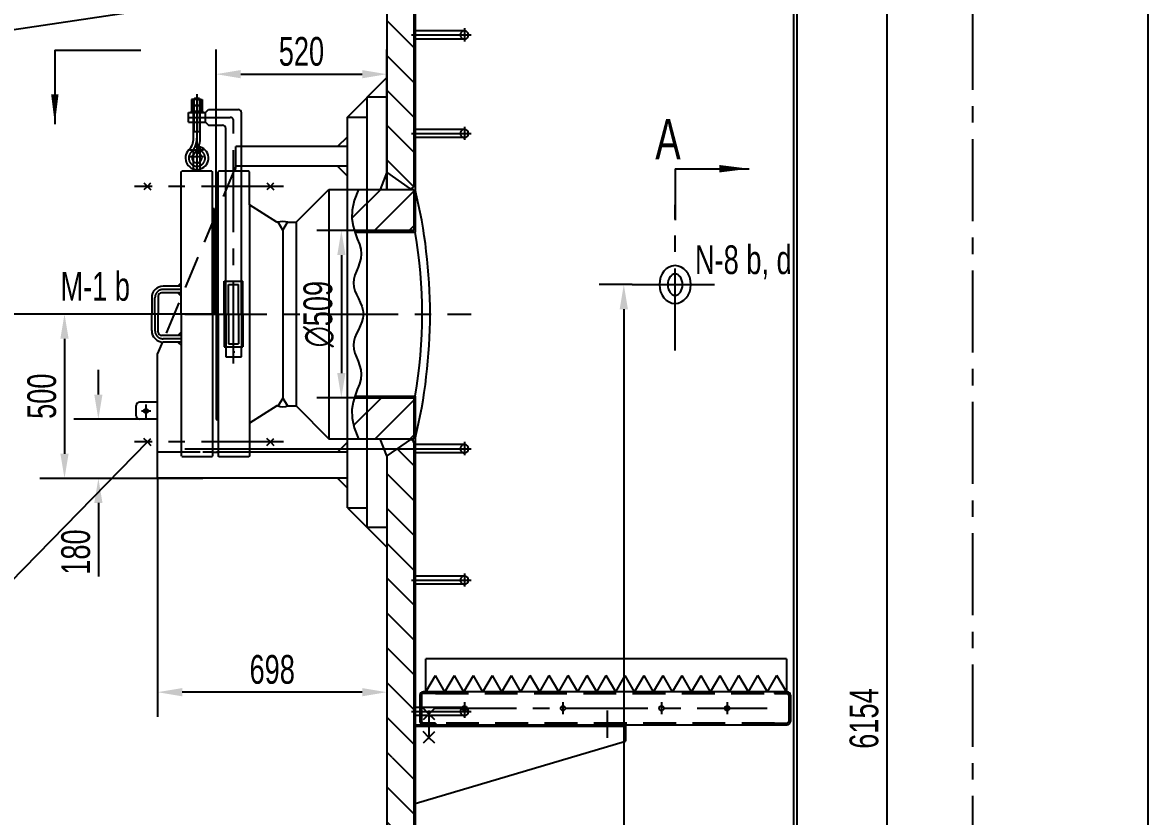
# Model space of a CAD drawing. Extents: x -3 to 21028, y -3 to 29728.
# Drawn here: x 3643 to 7073, y 11946 to 14363 of the extents above; entities that cross this region are included whole.
import ezdxf
from ezdxf.enums import TextEntityAlignment as Align

# ---------------------------------------------------------------- set-up
doc = ezdxf.new("R2010")
doc.units = 0
doc.header["$LTSCALE"] = 200
doc.header["$MEASUREMENT"] = 0
doc.linetypes.add('F', pattern=[0.75, 0.5, -0.25])
doc.linetypes.add('G', pattern=[2, 1.25, -0.25, 0.25, -0.25])
doc.layers.get('0').update_dxf_attribs({"linetype": 'CONTINUOUS'})
doc.layers.get('DEFPOINTS').update_dxf_attribs({"linetype": 'CONTINUOUS'})
for name, color, linetype in [('01', 7, 'CONTINUOUS'), ('02', 1, 'CONTINUOUS'), ('02C', 3, 'CONTINUOUS'), ('04', 2, 'F'), ('05', 4, 'G'), ('08', 1, 'CONTINUOUS'), ('11', 3, 'CONTINUOUS')]:
    doc.layers.add(name, color=color, linetype=linetype)
doc.styles.get("Standard").update_dxf_attribs({"font": 'thenor.shx', "width": 0.707, "bigfont": 'hztxt.shx'})
doc.dimstyles.new('INTE', dxfattribs={"dimscale": 25, "dimtxt": 3.5, "dimasz": 3, "dimexe": 3, "dimexo": 0, "dimgap": 1, "dimtad": 1, "dimdec": 3, "dimdsep": 46, "dimtxsty": 'Standard', "dimcen": 0, "dimclrd": 1, "dimclre": 1, "dimclrt": 3, "dimaunit": 1, "dimadec": 0, "dimazin": 0, "dimtfac": 1, "dimtdec": 4, "dimtofl": 0, "dimtmove": 0, "dimatfit": 0, "dimfxl": 0, "dimtzin": 0, "dimarcsym": 0})
doc.dimstyles.new('INTE$2', dxfattribs={"dimscale": 25, "dimtxt": 3.5, "dimasz": 3, "dimexe": 3, "dimexo": 0, "dimgap": 1, "dimtad": 1, "dimtih": 1, "dimtoh": 1, "dimdec": 3, "dimdsep": 46, "dimtxsty": 'Standard', "dimcen": 0, "dimclrd": 1, "dimclre": 1, "dimclrt": 3, "dimaunit": 1, "dimadec": 3, "dimazin": 0, "dimtfac": 1, "dimtdec": 4, "dimtofl": 0, "dimtmove": 0, "dimatfit": 0, "dimfxl": 0, "dimtzin": 0, "dimarcsym": 0})
pattern_1 = [(135, (0, -289.53), (-53.033, -53.033), [])]

# ---------------------------------------------------------------- blocks, each defined once
blk = doc.blocks.new('*D84')
at = {"color": 1, "linetype": 'ByBlock'}
for p, q in [((4833.8, 14019.1), (4538.2, 14019.1)), ((4613.2, 13944.1), (4613.2, 13585.1)), ((4833.8, 13510.1), (4538.2, 13510.1))]:
    blk.add_line(p, q, dxfattribs=at)
for points in [[(4600.7, 13944.1), (4625.7, 13944.1), (4613.2, 14019.1)], [(4600.7, 13585.1), (4625.7, 13585.1), (4613.2, 13510.1)]]:
    blk.add_solid(points, dxfattribs=at)
at = {"layer": 'DEFPOINTS', "color": 0, "linetype": 'ByBlock'}
for p in [(4833.8, 14019.1), (4613.2, 13510.1), (4833.8, 13510.1)]:
    blk.add_point(p, dxfattribs=at)
at = {"color": 3, "linetype": 'ByBlock', "insert": (4544.5, 13764.6), "char_height": 87.5, "attachment_point": 5, "rotation": 90}
blk.add_mtext('∅509', dxfattribs=at)
blk = doc.blocks.new('*D85')
at = {"color": 1, "linetype": 'ByBlock'}
for p, q in [((4136.5, 13764.6), (3440.3, 13764.6)), ((3515.3, 8979.6), (3515.3, 13689.6))]:
    blk.add_line(p, q, dxfattribs=at)
for points in [[(3502.8, 13689.6), (3527.8, 13689.6), (3515.3, 13764.6)], [(3502.8, 8979.6), (3527.8, 8979.6), (3515.3, 8904.6)]]:
    blk.add_solid(points, dxfattribs=at)
at = {"layer": 'DEFPOINTS', "color": 0, "linetype": 'ByBlock'}
for p in [(3515.3, 13764.6), (4136.5, 13764.6), (4231.8, 8904.6)]:
    blk.add_point(p, dxfattribs=at)
at = {"color": 3, "linetype": 'ByBlock', "insert": (3446.6, 11334.6), "char_height": 87.5, "attachment_point": 5, "rotation": 90}
blk.add_mtext('4860', dxfattribs=at)
blk = doc.blocks.new('*D165')
at = {"color": 1, "linetype": 'ByBlock'}
for p, q in [((4231.8, 13795.6), (4231.8, 14280.6)), ((4751.8, 13854.6), (4751.8, 14280.6)), ((4306.8, 14205.6), (4676.8, 14205.6))]:
    blk.add_line(p, q, dxfattribs=at)
for points in [[(4306.8, 14218.1), (4306.8, 14193.1), (4231.8, 14205.6)], [(4676.8, 14218.1), (4676.8, 14193.1), (4751.8, 14205.6)]]:
    blk.add_solid(points, dxfattribs=at)
at = {"layer": 'DEFPOINTS', "color": 0, "linetype": 'ByBlock'}
for p in [(4751.8, 14205.6), (4751.8, 13854.6), (4231.8, 13795.6)]:
    blk.add_point(p, dxfattribs=at)
at = {"color": 3, "linetype": 'ByBlock', "insert": (4491.8, 14274.4), "char_height": 87.5, "attachment_point": 5}
blk.add_mtext('520', dxfattribs=at)
blk = doc.blocks.new('*D249')
at = {"color": 1, "linetype": 'ByBlock'}
for start, end in [(78.2616, 84.1308), (115.8692, 121.7384)]:
    blk.add_arc((6533.8, 26137.6), 732.5, start, end, dxfattribs=at)
for points in [[(6608.1, 26853.8), (6609.4, 26878.8), (6533.8, 26870.1)], [(6209.4, 26808.2), (6219.1, 26785.2), (6283.3, 26825.9)]]:
    blk.add_solid(points, dxfattribs=at)
at = {"layer": 'DEFPOINTS', "color": 0, "linetype": 'ByBlock'}
for p in [(6533.8, 28297.5), (5947.1, 27749.7), (6364.9, 26850.4), (6533.8, 26137.6), (6533.8, 5882.7)]:
    blk.add_point(p, dxfattribs=at)
at = {"color": 3, "linetype": 'ByBlock', "insert": (6422.7, 26930.4), "char_height": 87.5, "attachment_point": 5}
blk.add_mtext('20°', dxfattribs=at)
blk = doc.blocks.new('*D250')
at = {"color": 1, "linetype": 'ByBlock'}
for start, end in [(100.1385, 110.277), (49.723, 59.8615)]:
    blk.add_arc((6533.8, 26137.6), 424.4, start, end, dxfattribs=at)
for points in [[(6458, 26567.9), (6460.2, 26543), (6533.8, 26562)], [(6741.6, 26493.4), (6752.2, 26516), (6679, 26536.5)]]:
    blk.add_solid(points, dxfattribs=at)
at = {"layer": 'DEFPOINTS', "color": 0, "linetype": 'ByBlock'}
for p in [(6533.8, 28297.5), (7120.6, 27749.7), (6583.1, 26559.2), (6533.8, 26137.6), (6533.8, 5882.7)]:
    blk.add_point(p, dxfattribs=at)
at = {"color": 3, "linetype": 'ByBlock', "insert": (6634.8, 26618.6), "char_height": 87.5, "attachment_point": 5}
blk.add_mtext('20°', dxfattribs=at)
blk = doc.blocks.new('*D345')
at = {"color": 1, "linetype": 'ByBlock'}
for p, q in [((6533.8, 15320.8), (6198.1, 15320.8)), ((6273.1, 15245.8), (6273.1, 9241.8)), ((6533.8, 9166.8), (6198.1, 9166.8))]:
    blk.add_line(p, q, dxfattribs=at)
for points in [[(6260.6, 15245.8), (6285.6, 15245.8), (6273.1, 15320.8)], [(6260.6, 9241.8), (6285.6, 9241.8), (6273.1, 9166.8)]]:
    blk.add_solid(points, dxfattribs=at)
at = {"layer": 'DEFPOINTS', "color": 0, "linetype": 'ByBlock'}
for p in [(6533.8, 15320.8), (6273.1, 9166.8), (6533.8, 9166.8)]:
    blk.add_point(p, dxfattribs=at)
at = {"color": 3, "linetype": 'ByBlock', "insert": (6204.3, 12243.8), "char_height": 87.5, "attachment_point": 5, "rotation": 90}
blk.add_mtext('6154', dxfattribs=at)
blk = doc.blocks.new('*D384')
at = {"color": 1, "linetype": 'ByBlock'}
for p, q in [((4055.9, 13475.1), (3695.6, 13475.1)), ((3770.6, 13400.1), (3770.6, 13050.1)), ((4191.8, 12975.1), (3695.6, 12975.1))]:
    blk.add_line(p, q, dxfattribs=at)
for points in [[(3758.1, 13400.1), (3783.1, 13400.1), (3770.6, 13475.1)], [(3758.1, 13050.1), (3783.1, 13050.1), (3770.6, 12975.1)]]:
    blk.add_solid(points, dxfattribs=at)
at = {"layer": 'DEFPOINTS', "color": 0, "linetype": 'ByBlock'}
for p in [(4055.9, 13475.1), (3770.6, 12975.1), (4191.8, 12975.1)]:
    blk.add_point(p, dxfattribs=at)
at = {"color": 3, "linetype": 'ByBlock', "insert": (3701.8, 13225.1), "char_height": 87.5, "attachment_point": 5, "rotation": 90}
blk.add_mtext('500', dxfattribs=at)
blk = doc.blocks.new('*D429')
at = {"color": 1, "linetype": 'ByBlock'}
for p, q in [((4053.8, 12975.1), (4053.8, 12249)), ((4751.8, 12825.1), (4751.8, 12249)), ((4676.8, 12324), (4128.8, 12324))]:
    blk.add_line(p, q, dxfattribs=at)
for points in [[(4128.8, 12336.5), (4128.8, 12311.5), (4053.8, 12324)], [(4676.8, 12336.5), (4676.8, 12311.5), (4751.8, 12324)]]:
    blk.add_solid(points, dxfattribs=at)
at = {"layer": 'DEFPOINTS', "color": 0, "linetype": 'ByBlock'}
for p in [(4053.8, 12975.1), (4751.8, 12825.1), (4053.8, 12324)]:
    blk.add_point(p, dxfattribs=at)
at = {"color": 3, "linetype": 'ByBlock', "insert": (4402.8, 12392.8), "char_height": 87.5, "attachment_point": 5}
blk.add_mtext('698', dxfattribs=at)
blk = doc.blocks.new('*D430')
at = {"color": 1, "linetype": 'ByBlock'}
for p, q in [((3873.7, 13230.1), (3873.7, 13305.1)), ((3998.8, 13155.1), (3798.7, 13155.1)), ((4053.8, 12975.1), (3798.7, 12975.1)), ((3873.7, 12900.1), (3873.7, 12676.1))]:
    blk.add_line(p, q, dxfattribs=at)
for points in [[(3861.2, 13230.1), (3886.2, 13230.1), (3873.7, 13155.1)], [(3861.2, 12900.1), (3886.2, 12900.1), (3873.7, 12975.1)]]:
    blk.add_solid(points, dxfattribs=at)
at = {"layer": 'DEFPOINTS', "color": 0, "linetype": 'ByBlock'}
for p in [(3998.8, 13155.1), (3873.7, 12975.1), (4053.8, 12975.1)]:
    blk.add_point(p, dxfattribs=at)
at = {"color": 3, "linetype": 'ByBlock', "insert": (3805, 12750.6), "char_height": 87.5, "attachment_point": 5, "rotation": 90}
blk.add_mtext('180', dxfattribs=at)
blk = doc.blocks.new('*D438')
at = {"color": 1, "linetype": 'ByBlock'}
for p, q in [((6834.3, 27965.4), (10524.2, 27965.4)), ((10449.2, 27890.4), (10449.2, 2343.6)), ((9669.4, 2268.6), (10524.2, 2268.6))]:
    blk.add_line(p, q, dxfattribs=at)
for points in [[(10436.7, 27890.4), (10461.7, 27890.4), (10449.2, 27965.4)], [(10436.7, 2343.6), (10461.7, 2343.6), (10449.2, 2268.6)]]:
    blk.add_solid(points, dxfattribs=at)
at = {"layer": 'DEFPOINTS', "color": 0, "linetype": 'ByBlock'}
for p in [(6834.3, 27965.4), (9669.4, 2268.6), (10449.2, 2268.6)]:
    blk.add_point(p, dxfattribs=at)
at = {"color": 3, "linetype": 'ByBlock', "insert": (10380.4, 15117), "char_height": 87.5, "attachment_point": 5, "rotation": 90}
blk.add_mtext('≈25685', dxfattribs=at)

msp = doc.modelspace()

# ---------------------------------------------------------------- hatches: boundary and pattern name
at = {"layer": '02'}
h = msp.add_hatch(dxfattribs=at)
h.set_pattern_fill('ANSI31', color=256, scale=600, style=0)
h.paths.add_polyline_path([(4833.8306, 13854.6112), (4664.9635, 13854.6112), (4651.9034, 13821.1795), (4645.8699, 13791.7318), (4645.3511, 13765.8049), (4648.8348, 13742.9354), (4652.7608, 13729.6112), (4833.8306, 13729.6112)])
h.paths.add_polyline_path([(4833.8306, 13220.6112), (4652.7608, 13220.6112), (4648.8348, 13207.287), (4645.3511, 13184.4176), (4645.8699, 13158.4906), (4651.9034, 13129.0429), (4664.9635, 13095.6112), (4833.8306, 13095.6112)])
at = {"layer": '08'}
h = msp.add_hatch(dxfattribs=at)
h.set_pattern_fill('ANSI31', color=256, scale=600, angle=90, style=0)
h.set_pattern_definition(pattern_1)
h.paths.add_polyline_path([(4833.8306, 14551.6324), (4832.8306, 14552.2098), (4832.8306, 14557.2098), (4825.8306, 14562.1112), (4823.8306, 14562.1112), (4751.8306, 14511.6963), (4751.8306, 14384.8601, 0.07959137), (4833.8306, 14381.8208)])
h.paths.add_polyline_path([(4833.8306, 14381.8208, -0.07959137), (4751.8306, 14384.8601), (4751.8306, 13907.0262), (4823.8306, 13856.6112), (4825.8306, 13856.6112), (4832.8306, 13861.5127), (4832.8306, 13866.5127), (4833.8306, 13867.09)])
h = msp.add_hatch(dxfattribs=at)
h.set_pattern_fill('ANSI31', color=256, scale=600, angle=90, style=0)
h.set_pattern_definition(pattern_1)
h.paths.add_polyline_path([(4833.8306, 13083.1324), (4832.8306, 13083.7098), (4832.8306, 13088.7098), (4825.8306, 13093.6112), (4823.8306, 13093.6112), (4751.8306, 13043.1963), (4751.8306, 12125.1112), (4826.772, 12125.1112), (4833.8306, 12125.1112)])
h = msp.add_hatch(dxfattribs=at)
h.set_pattern_fill('ANSI31', color=256, scale=600, angle=90, style=0)
h.set_pattern_definition(pattern_1)
h.paths.add_polyline_path([(4833.8306, 12125.1112), (4826.772, 12125.1112), (4751.8306, 12125.1112), (4751.8306, 9047.0262), (4823.8306, 8996.6112), (4825.8306, 8996.6112), (4832.8306, 9001.5127), (4832.8306, 9006.5127), (4833.8306, 9007.09)])

# ---------------------------------------------------------------- linework, layer by layer
at = {"color": 1, "linetype": 'ByBlock'}
for p, q in [((5498.7245, 13565.1112), (5397.9001, 13565.1112)), ((5472.9001, 13490.1112), (5472.9001, 8140.1112))]:
    msp.add_line(p, q, dxfattribs=at)
msp.add_solid([(5460.4001, 13490.1112), (5485.4001, 13490.1112), (5472.9001, 13565.1112)], dxfattribs=at)
at = {"layer": '01'}
for p, q in [((5989.8306, 15293.8131), (5989.8306, 9166.8131)), ((5999.8306, 15293.8131), (5999.8306, 9166.8131)), ((7067.8306, 15293.8131), (7067.8306, 9166.8131)), ((4833.8306, 14551.6324), (4833.8306, 13867.09)), ((4837.8306, 14549.323), (4837.8306, 13724.6112)), ((4751.8306, 14511.6963), (4751.8306, 13854.6112)), ((4987.8306, 14337.6112), (4837.8306, 14337.6112)), ((4987.8306, 14312.6112), (4837.8306, 14312.6112)), ((3741.1792, 14278.8168), (3866.1792, 14278.8168)), ((3753.1045, 14278.8168), (3878.1045, 14278.8168)), ((3878.1045, 14278.8168), (4003.1045, 14278.8168)), ((4631.8306, 14075.1112), (4751.8306, 14195.1112)), ((4166.1389, 14131.9692), (4163.6389, 14129.4692)), ((4181.1389, 14131.9692), (4166.1389, 14131.9692)), ((4181.1389, 14131.9692), (4183.6389, 14129.4692)), ((4691.8306, 12825.1112), (4691.8306, 14135.1112)), ((4751.8306, 14135.1112), (4691.8306, 14135.1112)), ((4751.8306, 14135.1112), (4691.8306, 14135.1112)), ((4173.6389, 14128.1112), (4157.1639, 14128.1112)), ((4157.1639, 14128.1112), (4157.1639, 14110.1112)), ((4157.1639, 14110.1112), (4173.6389, 14110.1112)), ((4173.6389, 14110.1112), (4157.1639, 14110.1112)), ((4157.1639, 14110.1112), (4157.1639, 14092.1112)), ((4163.6389, 14127.8391), (4163.6389, 14129.4692)), ((4163.6389, 14129.4692), (4183.6389, 14129.4692)), ((4163.6389, 14128.1112), (4163.6389, 14110.1112)), ((4163.6389, 14010.5471), (4163.6389, 14127.8391)), ((4163.6389, 14110.1112), (4163.6389, 14092.1112)), ((4173.6389, 14128.1112), (4190.1139, 14128.1112)), ((4190.1139, 14110.1112), (4173.6389, 14110.1112)), ((4173.6389, 14110.1112), (4190.1139, 14110.1112)), ((4183.6389, 14127.8391), (4183.6389, 14129.4692)), ((4183.6389, 14128.1112), (4183.6389, 14110.1112)), ((4183.6389, 14010.5471), (4183.6389, 14127.8391)), ((4183.6389, 14110.1112), (4183.6389, 14092.1112)), ((4190.1139, 14128.1112), (4190.1139, 14110.1112)), ((4190.1139, 14110.1112), (4190.1139, 14092.1112)), ((4199.6389, 14089.1112), (4208.6389, 14098.1112)), ((4208.6389, 14098.1112), (4299.2283, 14098.1112)), ((4147.6389, 14089.1112), (4199.6389, 14089.1112)), ((4147.6389, 14059.1112), (4147.6389, 14089.1112)), ((4173.6389, 14092.1112), (4155.1389, 14092.1112)), ((4155.1389, 14092.1112), (4155.1389, 14089.1112)), ((4157.1639, 14092.1112), (4173.6389, 14092.1112)), ((4173.6389, 14092.1112), (4192.1389, 14092.1112)), ((4190.1139, 14092.1112), (4173.6389, 14092.1112)), ((4192.1389, 14092.1112), (4192.1389, 14089.1112)), ((4199.6389, 14059.1112), (4199.6389, 14089.1112)), ((4309.2283, 13575.1112), (4309.2283, 14088.1112)), ((4631.8306, 14075.1112), (4691.8306, 14075.1112)), ((4631.8306, 12885.1112), (4631.8306, 14075.1112)), ((4147.6389, 14059.1112), (4199.6389, 14059.1112)), ((4183.6389, 14030.3391), (4163.6389, 14030.3391)), ((4199.6389, 14059.1112), (4208.6389, 14050.1112)), ((4208.6389, 14050.1112), (4251.2283, 14050.1112)), ((4261.2283, 13575.1112), (4261.2283, 14040.1112)), ((4987.8306, 14037.6112), (4837.8306, 14037.6112)), ((4601.8306, 13985.1112), (4631.8306, 14015.1112)), ((4987.8306, 14012.6112), (4837.8306, 14012.6112)), ((4163.6389, 13939.1588), (4163.6389, 13961.5573)), ((4176.2929, 13965.1024), (4184.757, 13983.5263)), ((4183.6389, 13939.1588), (4183.6389, 13961.5573)), ((4631.8306, 13985.1112), (4309.2283, 13985.1112)), ((4125.9306, 13908.1112), (4127.9306, 13910.1112)), ((4125.9306, 13475.1112), (4125.9306, 13908.1112)), ((4218.9306, 13910.1112), (4127.9306, 13910.1112)), ((4163.6389, 13910.1112), (4163.6389, 13916.7981)), ((4163.6389, 13910.1112), (4163.6389, 13916.7981)), ((4183.6389, 13910.1112), (4183.6389, 13916.7981)), ((4218.9306, 13910.1112), (4220.9306, 13908.1112)), ((4220.9306, 13475.1112), (4220.9306, 13908.1112)), ((4240.2306, 13910.1112), (4238.2306, 13908.1112)), ((4238.2306, 13475.1112), (4238.2306, 13908.1112)), ((4238.2306, 13475.1112), (4238.2306, 13908.1112)), ((4331.2306, 13910.1112), (4240.2306, 13910.1112)), ((4261.2283, 13910.1112), (4256.6223, 13910.1112)), ((4291.8306, 13925.1112), (4289.1991, 13910.1112)), ((4631.8306, 13925.1112), (4309.2283, 13925.1112)), ((4331.2306, 13910.1112), (4309.2283, 13910.1112)), ((4333.2306, 13908.1112), (4331.2306, 13910.1112)), ((4333.2306, 13807.6112), (4333.2306, 13908.1112)), ((4601.8306, 13925.1112), (4631.8306, 13895.1112)), ((4751.8306, 13907.0262), (4731.8306, 13854.6112)), ((4823.8306, 13856.6112), (4751.8306, 13907.0262)), ((5629.1651, 13917.7201), (5629.1651, 13886.1953)), ((5629.1651, 13917.7201), (5629.1651, 13792.7201)), ((4012.4864, 13874.7178), (4033.6996, 13853.5046)), ((4023.093, 13864.1112), (4012.4864, 13853.5046)), ((4023.093, 13864.1112), (4033.6996, 13874.7178)), ((4386.9136, 13874.7178), (4408.1268, 13853.5046)), ((4397.5202, 13864.1112), (4386.9136, 13853.5046)), ((4397.5202, 13864.1112), (4408.1268, 13874.7178)), ((4825.8306, 13856.6112), (4832.8306, 13861.5127)), ((4832.8306, 13866.5127), (4837.8306, 13869.3994)), ((4832.8306, 13866.5127), (4832.8306, 13861.5127)), ((5629.1651, 13886.1953), (5629.1651, 13761.1953)), ((4475.2306, 13754.6112), (4575.2306, 13854.6112)), ((4575.2306, 13854.6112), (4833.8306, 13854.6112)), ((4575.2306, 13854.6112), (4575.2306, 13095.6112)), ((4823.8306, 13856.6112), (4823.8306, 13854.6112)), ((4825.8306, 13856.6112), (4825.8306, 13854.6112)), ((4833.8306, 13854.6112), (4833.8306, 13729.6112)), ((4227.3306, 13795.6112), (4220.9306, 13795.6112)), ((4227.3306, 13475.1112), (4227.3306, 13795.6112)), ((4238.2306, 13795.6112), (4231.8306, 13795.6112)), ((4231.8306, 13795.6112), (4238.2306, 13795.6112)), ((4231.8306, 13475.1112), (4231.8306, 13795.6112)), ((4417.2306, 13754.6112), (4333.2306, 13807.6112)), ((4333.2306, 13807.6112), (4333.2306, 13142.6112)), ((4421.3742, 13754.6112), (4417.2306, 13754.6112)), ((4435.2306, 13730.6112), (4421.3742, 13754.6112)), ((4435.2306, 13730.6112), (4449.087, 13754.6112)), ((4449.087, 13754.6112), (4475.2306, 13754.6112)), ((4475.2306, 13754.6112), (4475.2306, 13195.6112)), ((4231.8306, 13729.6112), (4238.2306, 13724.6112)), ((4435.2306, 13730.6112), (4435.2306, 13219.6112)), ((4652.7608, 13729.6112), (4833.8306, 13729.6112)), ((4654.2341, 13724.6112), (4837.8306, 13724.6112)), ((4125.78, 13560.1112), (4070.9306, 13560.1112)), ((4115.78, 13560.1112), (4125.78, 13570.1112)), ((4256.7283, 13575.1112), (4313.7283, 13575.1112)), ((4256.7283, 13475.1112), (4256.7283, 13575.1112)), ((4313.7283, 13475.1112), (4313.7283, 13575.1112)), ((4035.9306, 13525.1112), (4035.9306, 13475.1112)), ((4055.9306, 13530.1112), (4055.9306, 13475.1112)), ((4125.78, 13540.1112), (4065.9306, 13540.1112)), ((4115.78, 13540.1112), (4125.78, 13530.1112)), ((4035.9306, 13425.1112), (4035.9306, 13475.1112)), ((4055.9306, 13420.1112), (4055.9306, 13475.1112)), ((4125.9306, 13475.1112), (4125.9306, 13042.1112)), ((4220.9306, 13475.1112), (4220.9306, 13042.1112)), ((4231.8306, 13475.1112), (4231.8306, 13154.6112)), ((4238.2306, 13475.1112), (4238.2306, 13042.1112)), ((4256.7283, 13475.1112), (4256.7283, 13375.1112)), ((4313.7283, 13475.1112), (4313.7283, 13375.1112)), ((4115.78, 13410.1112), (4125.78, 13420.1112)), ((4068.4805, 13390.1971), (4053.8306, 13355.1112)), ((4125.78, 13410.1112), (4065.9306, 13410.1112)), ((4125.78, 13390.1112), (4070.9306, 13390.1112)), ((4115.78, 13390.1112), (4125.78, 13380.1112)), ((4053.8306, 13055.1112), (4053.8306, 13355.1112)), ((4256.7283, 13375.1112), (4313.7283, 13375.1112)), ((4261.2283, 13375.1112), (4261.2283, 13345.1112)), ((4261.2283, 13345.1112), (4309.2283, 13345.1112)), ((4309.2283, 13345.1112), (4309.2283, 13375.1112)), ((4053.8306, 13207.1366), (3998.8306, 13207.1366)), ((4231.8306, 13220.6112), (4238.2306, 13225.6112)), ((4435.2306, 13219.6112), (4421.3742, 13195.6112)), ((4435.2306, 13219.6112), (4449.087, 13195.6112)), ((4652.7608, 13220.6112), (4833.8306, 13220.6112)), ((4654.2341, 13225.6112), (4837.8306, 13225.6112)), ((4833.8306, 13225.6112), (4833.8306, 13095.6112)), ((4837.8306, 13225.6112), (4837.8306, 8864.6112)), ((3988.8306, 13165.1112), (3988.8306, 13197.1366)), ((4417.2306, 13195.6112), (4333.2306, 13142.6112)), ((4421.3742, 13195.6112), (4417.2306, 13195.6112)), ((4421.3742, 13195.6112), (4417.2306, 13195.6112)), ((4449.087, 13195.6112), (4475.2306, 13195.6112)), ((4475.2306, 13195.6112), (4575.2306, 13095.6112)), ((4053.8306, 13155.1112), (3998.8306, 13155.1112)), ((4231.8306, 13154.6112), (4238.2306, 13154.6112)), ((4333.2306, 13142.6112), (4333.2306, 13042.1112)), ((4012.4864, 13075.5046), (4033.6996, 13096.7178)), ((4023.093, 13086.1112), (4012.4864, 13096.7178)), ((4023.093, 13086.1112), (4033.6996, 13075.5046)), ((4397.5202, 13086.1112), (4386.9136, 13096.7178)), ((4386.9136, 13075.5046), (4408.1268, 13096.7178)), ((4397.5202, 13086.1112), (4408.1268, 13075.5046)), ((4575.2306, 13095.6112), (4833.8306, 13095.6112)), ((4601.8306, 13055.1112), (4631.8306, 13085.1112)), ((4751.8306, 13043.1963), (4731.8306, 13095.6112)), ((4823.8306, 13093.6112), (4751.8306, 13043.1963)), ((4823.8306, 13093.6112), (4823.8306, 13095.6112)), ((4825.8306, 13093.6112), (4825.8306, 13095.6112)), ((4825.8306, 13093.6112), (4832.8306, 13088.7098)), ((4832.8306, 13083.7098), (4832.8306, 13088.7098)), ((4832.8306, 13083.7098), (4837.8306, 13080.823)), ((4833.8306, 13083.1324), (4833.8306, 9007.09)), ((4987.8306, 13077.6112), (4837.8306, 13077.6112)), ((4053.8306, 12975.1112), (4053.8306, 13055.1112)), ((4125.9306, 13055.1112), (4053.8306, 13055.1112)), ((4218.9306, 13040.1112), (4127.9306, 13040.1112)), ((4218.9306, 13040.1112), (4220.9306, 13042.1112)), ((4220.9306, 13055.1112), (4238.2306, 13055.1112)), ((4240.2306, 13040.1112), (4238.2306, 13042.1112)), ((4331.2306, 13040.1112), (4240.2306, 13040.1112)), ((4333.2306, 13042.1112), (4331.2306, 13040.1112)), ((4631.8306, 13055.1112), (4333.2306, 13055.1112)), ((4751.8306, 13043.1963), (4751.8306, 9047.0262)), ((4987.8306, 13052.6112), (4837.8306, 13052.6112)), ((4631.8306, 12975.1112), (4053.8306, 12975.1112)), ((4601.8306, 12975.1112), (4631.8306, 12945.1112)), ((4631.8306, 12885.1112), (4691.8306, 12885.1112)), ((4631.8306, 12885.1112), (4751.8306, 12765.1112)), ((4751.8306, 12825.1112), (4691.8306, 12825.1112)), ((4751.8306, 12825.1112), (4691.8306, 12825.1112)), ((4987.8306, 12677.6112), (4837.8306, 12677.6112)), ((4987.8306, 12652.6112), (4837.8306, 12652.6112)), ((5967.7938, 12425.1112), (4870.828, 12425.1112)), ((4870.828, 12325.1112), (4870.828, 12425.1112)), ((5967.7938, 12425.1112), (5967.7938, 12325.1112)), ((4870.828, 12325.1112), (4899.6955, 12375.1112)), ((4928.563, 12325.1112), (4899.6955, 12375.1112)), ((4928.563, 12325.1112), (4957.4305, 12375.1112)), ((4986.298, 12325.1112), (4957.4305, 12375.1112)), ((4986.298, 12325.1112), (5015.1655, 12375.1112)), ((5044.0331, 12325.1112), (5015.1655, 12375.1112)), ((5044.0331, 12325.1112), (5072.9006, 12375.1112)), ((5101.7681, 12325.1112), (5072.9006, 12375.1112)), ((5101.7681, 12325.1112), (5130.6356, 12375.1112)), ((5159.5031, 12325.1112), (5130.6356, 12375.1112)), ((5159.5031, 12325.1112), (5188.3706, 12375.1112)), ((5217.2381, 12325.1112), (5188.3706, 12375.1112)), ((5217.2381, 12325.1112), (5246.1056, 12375.1112)), ((5274.9732, 12325.1112), (5246.1056, 12375.1112)), ((5274.9732, 12325.1112), (5303.8407, 12375.1112)), ((5332.7082, 12325.1112), (5303.8407, 12375.1112)), ((5332.7082, 12325.1112), (5361.5757, 12375.1112)), ((5390.4432, 12325.1112), (5361.5757, 12375.1112)), ((5390.4432, 12325.1112), (5419.3107, 12375.1112)), ((5448.1782, 12325.1112), (5419.3107, 12375.1112)), ((5448.1782, 12325.1112), (5477.0458, 12375.1112)), ((5505.9133, 12325.1112), (5477.0458, 12375.1112)), ((5505.9133, 12325.1112), (5534.7808, 12375.1112)), ((5563.6483, 12325.1112), (5534.7808, 12375.1112)), ((5563.6483, 12325.1112), (5592.5158, 12375.1112)), ((5621.3833, 12325.1112), (5592.5158, 12375.1112)), ((5621.3833, 12325.1112), (5650.2508, 12375.1112)), ((5679.1184, 12325.1112), (5650.2508, 12375.1112)), ((5679.1184, 12325.1112), (5707.9859, 12375.1112)), ((5736.8534, 12325.1112), (5707.9859, 12375.1112)), ((5736.8534, 12325.1112), (5765.7209, 12375.1112)), ((5794.5884, 12325.1112), (5765.7209, 12375.1112)), ((5794.5884, 12325.1112), (5823.4559, 12375.1112)), ((5852.3234, 12325.1112), (5823.4559, 12375.1112)), ((5852.3234, 12325.1112), (5881.1909, 12375.1112)), ((5910.0585, 12325.1112), (5881.1909, 12375.1112)), ((5910.0585, 12325.1112), (5938.926, 12375.1112)), ((5967.7935, 12325.1112), (5938.926, 12375.1112)), ((4851.8306, 12315.1112), (4851.8306, 12235.1112)), ((4856.8306, 12315.1112), (4856.8306, 12235.1112)), ((5969.8309, 12325.1112), (4861.8306, 12325.1112)), ((4899.8306, 12320.1112), (4861.8306, 12320.1112)), ((4899.8306, 12325.1112), (4899.8306, 12320.1112)), ((5931.8306, 12325.1112), (5931.8306, 12320.1112)), ((5931.8306, 12320.1112), (5969.8306, 12320.1112)), ((5974.8306, 12315.1112), (5974.8306, 12235.1112)), ((5979.8306, 12315.1112), (5979.8306, 12235.1112)), ((4987.8306, 12277.6112), (4837.8306, 12277.6112)), ((4987.8306, 12252.6112), (4837.8306, 12252.6112)), ((4879.8306, 12257.4563), (4862.153, 12275.134)), ((4879.8306, 12257.4563), (4862.153, 12239.7787)), ((4879.8306, 12257.4563), (4897.5083, 12275.134)), ((4897.5083, 12239.7787), (4879.8306, 12257.4563)), ((4837.8306, 12225.1112), (5969.8309, 12225.1112)), ((4837.8306, 12220.1112), (5477.8306, 12220.1112)), ((4899.8306, 12230.1112), (4861.8306, 12230.1112)), ((4899.8306, 12230.1112), (4899.8306, 12225.1112)), ((5477.8306, 12225.1112), (5477.8306, 12175.1112)), ((5931.8306, 12230.1112), (5969.8306, 12230.1112)), ((5931.8306, 12230.1112), (5931.8306, 12225.1112)), ((4879.8306, 12186.157), (4862.153, 12203.8347)), ((4879.8306, 12186.157), (4862.153, 12168.4793)), ((4879.8306, 12186.157), (4897.5083, 12203.8347)), ((4897.5083, 12168.4793), (4879.8306, 12186.157)), ((4837.8306, 11985.1112), (5477.8306, 12175.1112))]:
    msp.add_line(p, q, dxfattribs=at)
at = {"layer": '01', "ltscale": 1.5}
for p, q in [((4823.8306, 13856.6112), (4825.8306, 13856.6112)), ((4823.8306, 13093.6112), (4825.8306, 13093.6112))]:
    msp.add_line(p, q, dxfattribs=at)
at = {"layer": '01'}
for centre, radius in [((4018.8306, 13180.1112), 6), ((4987.8306, 12275.1112), 7), ((5287.8306, 12275.1112), 7), ((5587.8306, 12275.1112), 7), ((5787.8306, 12275.1112), 7)]:
    msp.add_circle(centre, radius, dxfattribs=at)
for centre, radius, start, end in [((4987.8306, 14325.1112), 12.5, 270, 90), ((4299.2283, 14088.1112), 10, 0, 90), ((4251.2283, 14040.1112), 10, 0, 90), ((4987.8306, 14025.1112), 12.5, 270, 90), ((4113.6389, 14010.5471), 50, 314.9008722, 0), ((4113.6389, 14010.5471), 70, 314.9008722, 0), ((4173.6389, 13950.3391), 35, 134.9008722, 81.5304087), ((4173.6389, 13950.3391), 15, 134.9008722, 79.8089969), ((3274.5466, 13475.1112), 1608.6881, 346.3549353, 13.6450647), ((4435.2189, 13708.896), 48.1578, 71.6733371, 108.5502048), ((3407.9029, 13475.1112), 1451.5315, 350.1024241, 9.8975759), ((4070.9306, 13525.1112), 35, 90, 180), ((4065.9306, 13530.1112), 10, 90, 180), ((4070.9306, 13425.1112), 35, 180, 270), ((4065.9306, 13420.1112), 10, 180, 270), ((3998.8306, 13197.1366), 10, 90, 180), ((4435.2189, 13241.3264), 48.1578, 251.4497952, 288.3266629), ((3998.8306, 13165.1112), 10, 180, 270), ((4987.8306, 13065.1112), 12.5, 270, 90), ((4987.8306, 12665.1112), 12.5, 270, 90), ((4861.8306, 12315.1112), 10, 90, 180), ((4861.8306, 12315.1112), 5, 90, 180), ((5969.8306, 12315.1112), 10, 0, 90), ((5969.8306, 12315.1112), 5, 0, 90), ((4987.8306, 12265.1112), 12.5, 270, 90), ((4861.8306, 12235.1112), 10, 180, 270), ((4861.8306, 12235.1112), 5, 180, 270), ((5969.8306, 12235.1112), 5, 270, 0), ((5969.8306, 12235.1112), 10, 270, 0)]:
    msp.add_arc(centre, radius, start, end, dxfattribs=at)
at = {"layer": '01', "extrusion": (0, 0, -1)}
for major_axis, ratio in [((0, 57.5), 0.834782609), ((0, 32.5), 0.692307692)]:
    msp.add_ellipse((5629.1651, 13565.1112), major_axis=major_axis, ratio=ratio, dxfattribs=at)
at = {"layer": '02'}
for p, q in [((4920.9064, 14535.2293), (2132.5053, 14119.9493)), ((3741.1792, 14278.8168), (3741.1792, 14053.8168)), ((4165.1389, 14030.3391), (4165.1389, 14130.9692)), ((4182.1389, 14030.3391), (4182.1389, 14130.9692)), ((5629.1651, 13917.7201), (5854.1651, 13917.7201)), ((4023.093, 13086.1112), (3386.86, 12435.5702)), ((4136.472, 13065.1112), (5008.1487, 13065.1112))]:
    msp.add_line(p, q, dxfattribs=at)
for points in [[(3741.1792, 14053.8168, 0, 22.5, 0), (3741.1792, 14143.8168, 0, 0, 0)], [(5854.1651, 13917.7201, 0, 22.5, 0), (5764.1651, 13917.7201, 0, 0, 0)]]:
    msp.add_lwpolyline(points, format="xyseb", dxfattribs=at)
at = {"layer": '02C'}
msp.add_lwpolyline([(4664.9635, 13854.6112), (4651.9034, 13821.1795), (4645.8699, 13791.7318), (4645.3511, 13765.8049), (4648.8348, 13742.9354), (4654.8089, 13722.6602), (4661.7615, 13704.516), (4668.1804, 13688.0395), (4672.5535, 13672.7675), (4673.7543, 13658.2984), (4672.1977, 13644.4779), (4668.6844, 13631.2133), (4664.0148, 13618.412), (4658.9894, 13605.9813), (4654.4087, 13593.8285), (4651.0732, 13581.861), (4649.7835, 13569.9862), (4651.088, 13558.1268), (4654.5273, 13546.2675), (4659.3896, 13534.4081), (4664.9635, 13522.5487), (4670.5374, 13510.6893), (4675.3998, 13498.83), (4678.839, 13486.9706), (4680.1435, 13475.1112), (4678.839, 13463.2518), (4675.3998, 13451.3925), (4670.5374, 13439.5331), (4664.9635, 13427.6737), (4659.3896, 13415.8143), (4654.5273, 13403.955), (4651.088, 13392.0956), (4649.7835, 13380.2362), (4651.0732, 13368.3614), (4654.4087, 13356.3939), (4658.9894, 13344.2412), (4664.0148, 13331.8104), (4668.6844, 13319.0091), (4672.1977, 13305.7445), (4673.7543, 13291.924), (4672.5535, 13277.455), (4668.1804, 13262.1829), (4661.7615, 13245.7064), (4654.8089, 13227.5622), (4648.8348, 13207.287), (4645.3511, 13184.4176), (4645.8699, 13158.4906), (4651.9034, 13129.0429), (4664.9635, 13095.6112)], dxfattribs=at)
at = {"layer": '04'}
for p, q in [((4163.6389, 13961.5573), (4163.6389, 13975.1112)), ((4183.6389, 13961.5573), (4183.6389, 13975.1112)), ((4291.8306, 13925.1112), (4291.8306, 13985.1112)), ((4309.2283, 13985.1112), (4291.8306, 13985.1112)), ((4163.6389, 13916.7981), (4163.6389, 13939.1588)), ((4183.6389, 13916.7981), (4183.6389, 13939.1588)), ((4291.8306, 13925.1112), (4068.1266, 13389.3494)), ((4309.2283, 13925.1112), (4291.8306, 13925.1112)), ((4261.2283, 13475.1112), (4261.2283, 13575.1112)), ((4270.2283, 13475.1112), (4270.2283, 13565.1112)), ((4270.2283, 13565.1112), (4300.2283, 13565.1112)), ((4300.2283, 13475.1112), (4300.2283, 13565.1112)), ((4309.2283, 13475.1112), (4309.2283, 13575.1112)), ((4261.2283, 13475.1112), (4261.2283, 13375.1112)), ((4270.2283, 13475.1112), (4270.2283, 13385.1112)), ((4300.2283, 13475.1112), (4300.2283, 13385.1112)), ((4309.2283, 13475.1112), (4309.2283, 13375.1112)), ((4270.2283, 13385.1112), (4300.2283, 13385.1112)), ((4333.2306, 13055.1112), (4125.9306, 13055.1112)), ((4220.9306, 13055.1112), (4191.8306, 13055.1112)), ((4333.2306, 13055.1112), (4238.2306, 13055.1112)), ((4899.8306, 12320.1112), (5931.8306, 12320.1112)), ((5931.8306, 12230.1112), (4899.8306, 12230.1112))]:
    msp.add_line(p, q, dxfattribs=at)
for centre, radius, start, end in [((4987.8306, 14325.1112), 12.5, 90, 270), ((4987.8306, 14025.1112), 12.5, 90, 270), ((4173.6389, 13975.1112), 10, 0, 180), ((4987.8306, 13065.1112), 12.5, 90, 270), ((4987.8306, 12665.1112), 12.5, 90, 270), ((4987.8306, 12265.1112), 12.5, 90, 270)]:
    msp.add_arc(centre, radius, start, end, dxfattribs=at)
at = {"layer": '05'}
for p, q in [((6533.8306, 28008.008), (6533.8306, 9591.5466)), ((4987.8306, 14345.7704), (4987.8306, 14305.4627)), ((4826.772, 14325.1112), (5008.1487, 14325.1112)), ((4173.6389, 14145.0004), (4173.6389, 13910.1112)), ((4147.6389, 14074.1112), (4275.2283, 14074.1112)), ((4285.2283, 13324.5379), (4285.2283, 14064.1112)), ((4987.8306, 14045.7704), (4987.8306, 14005.4627)), ((4826.772, 14025.1112), (5008.1487, 14025.1112)), ((4151.4356, 13975.1112), (4193.6361, 13975.1112)), ((4151.4356, 13955.1112), (4193.6361, 13955.1112)), ((4437.1942, 13864.1112), (3983.5964, 13864.1112)), ((5629.1651, 13364.2519), (5629.1651, 13807.383)), ((4076.3646, 13550.1112), (4070.9306, 13550.1112)), ((4125.78, 13550.1112), (4070.9306, 13550.1112)), ((5498.7245, 13565.1112), (5767.7062, 13565.1112)), ((4045.9306, 13475.1112), (4045.9306, 13525.1112)), ((4239.6345, 13475.1112), (4045.9306, 13475.1112)), ((4045.9306, 13475.1112), (4045.9306, 13425.1112)), ((4136.472, 13475.1112), (5008.1487, 13475.1112)), ((4125.78, 13400.1112), (4070.9306, 13400.1112)), ((4076.3646, 13400.1112), (4070.9306, 13400.1112)), ((4281.5304, 13360.1112), (4288.6559, 13360.1112)), ((4033.4331, 13180.1112), (4005.2486, 13180.1112)), ((4018.8306, 13159.3497), (4018.8306, 13199.491)), ((4437.1942, 13086.1112), (3983.5964, 13086.1112)), ((4987.8306, 13085.7704), (4987.8306, 13045.4627)), ((4826.772, 13065.1112), (5008.1487, 13065.1112)), ((4826.772, 12665.1112), (5008.1487, 12665.1112)), ((4987.8306, 12685.7704), (4987.8306, 12645.4627)), ((4987.8306, 12293.4935), (4987.8306, 12256.639)), ((4987.8306, 12285.7704), (4987.8306, 12245.4627)), ((5287.8306, 12293.4935), (5287.8306, 12256.639)), ((5587.8306, 12293.4935), (5587.8306, 12256.639)), ((5787.8306, 12293.4935), (5787.8306, 12256.639)), ((4826.772, 12265.1112), (5008.1487, 12265.1112)), ((4879.8306, 12268.6477), (4879.8306, 12181.157)), ((4896.5359, 12275.1112), (5909.1883, 12275.1112)), ((5421.8306, 12268.6477), (5421.8306, 12185.2264))]:
    msp.add_line(p, q, dxfattribs=at)
for centre, radius, start, end in [((4275.2283, 14064.1112), 10, 0, 90), ((4113.6389, 14010.5471), 60, 314.9008722, 0), ((4173.6389, 13950.3391), 25, 134.9008722, 73.9559664), ((4070.9306, 13525.1112), 25, 90, 180), ((4070.9306, 13425.1112), 25, 180, 270)]:
    msp.add_arc(centre, radius, start, end, dxfattribs=at)
at = {"layer": 'DEFPOINTS', "color": 0, "linetype": 'ByBlock'}
for p in [(4227.3306, 13795.6112), (5498.7245, 13565.1112), (4435.2306, 13219.6112), (4435.2306, 13219.6112), (4013.6727, 13183.1765), (4023.9886, 13177.046), (4421.3742, 13195.6112)]:
    msp.add_point(p, dxfattribs=at)

# ---------------------------------------------------------------- texts
at = {"layer": '11', "width": 0.707}
msp.add_text('A', height=122.5, dxfattribs=at).set_placement((5568.7864, 13909.8389), align=Align.BOTTOM_LEFT)
msp.add_text('N-8 b, d', height=87.5, rotation=360, dxfattribs=at).set_placement((5689.5636, 13596.9827))
msp.add_text('M-1 b', height=87.5, dxfattribs=at).set_placement((3758.4365, 13516.0343))

# ---------------------------------------------------------------- dimensions: what is measured, and where the dimension line sits
at = {"layer": '08'}
for base, line1, line2, picture, middle in [((6364.9093, 26560.8463), ((6533.8306, 28008.008), (6533.8306, 5593.1904)), ((6533.8306, 25848.1112), (5947.105, 27460.1267)), '*D249', (6422.7016, 26572.1113)), ((6583.1008, 26269.644), ((6533.8306, 25848.1112), (7120.5563, 27460.1267)), ((6533.8306, 28008.008), (6533.8306, 5593.1904)), '*D250', (6634.8298, 26260.3206))]:
    dim = msp.add_angular_dim_2l(base=base, line1=line1, line2=line2, dimstyle='INTE$2', override={"dimaunit": 0, "dimazin": 2}, dxfattribs=at)
    dim.commit()
    dim.dimension.update_dxf_attribs({"geometry": picture, "text_midpoint": middle, "dimtype": 162, "insert": (0, -289.5333)})
dim = msp.add_linear_dim(base=(10449.1872, 2268.6112), p1=(6834.3306, 27965.4353), p2=(9669.4376, 2268.6112), angle=90, text='≈25685', dimstyle='INTE', override={"dimaunit": 0}, dxfattribs=at)
dim.commit()
dim.dimension.update_dxf_attribs({"geometry": '*D438', "text_midpoint": (10380.4286, 15117.0232)})
for base, p1, p2, angle, picture, middle in [((6273.0706, 9166.8131), (6533.8306, 15320.8131), (6533.8306, 9166.8131), 270, '*D345', (6204.3206, 12243.8131)), ((3770.5868, 12975.1112), (4055.9306, 13475.1112), (4191.8306, 12975.1112), 90, '*D384', (3701.8368, 13225.1112)), ((3873.7222, 12975.1112), (3998.8306, 13155.1112), (4053.8306, 12975.1112), 90, '*D430', (3804.9722, 12750.5969))]:
    dim = msp.add_linear_dim(base=base, p1=p1, p2=p2, angle=angle, dimstyle='INTE', override={"dimaunit": 0}, dxfattribs=at)
    dim.commit()
    dim.dimension.update_dxf_attribs({"geometry": picture, "text_midpoint": middle})
for base, p1, p2, picture, middle in [((4751.8306, 14205.6127), (4231.8306, 13795.6112), (4751.8306, 13854.6112), '*D165', (4491.8306, 14274.3713)), ((4053.8306, 12324.0075), (4751.8306, 12825.1112), (4053.8306, 12975.1112), '*D429', (4402.8306, 12392.7575))]:
    dim = msp.add_linear_dim(base=base, p1=p1, p2=p2, dimstyle='INTE', override={"dimaunit": 0}, dxfattribs=at)
    dim.commit()
    dim.dimension.update_dxf_attribs({"geometry": picture, "text_midpoint": middle})
dim = msp.add_linear_dim(base=(4613.2482, 13220.6112), p1=(4833.8306, 13729.6112), p2=(4833.8306, 13220.6112), angle=90, text='%%c509', dimstyle='INTE', override={"dimaunit": 0}, dxfattribs=at)
dim.commit()
dim.dimension.update_dxf_attribs({"geometry": '*D84', "text_midpoint": (4544.4982, 13475.1112), "insert": (0, -289.5333)})
dim = msp.add_linear_dim(base=(3515.3308, 13475.1112), p1=(4231.8306, 8615.1112), p2=(4136.472, 13475.1112), angle=90, dimstyle='INTE', override={"dimse1": 1, "dimaunit": 0, "dimtmove": 1, "dimatfit": 3}, dxfattribs=at)
dim.commit()
dim.dimension.update_dxf_attribs({"geometry": '*D85', "text_midpoint": (3446.5808, 11045.1112), "insert": (0, -289.5333)})

doc.saveas('drawing.dxf')
